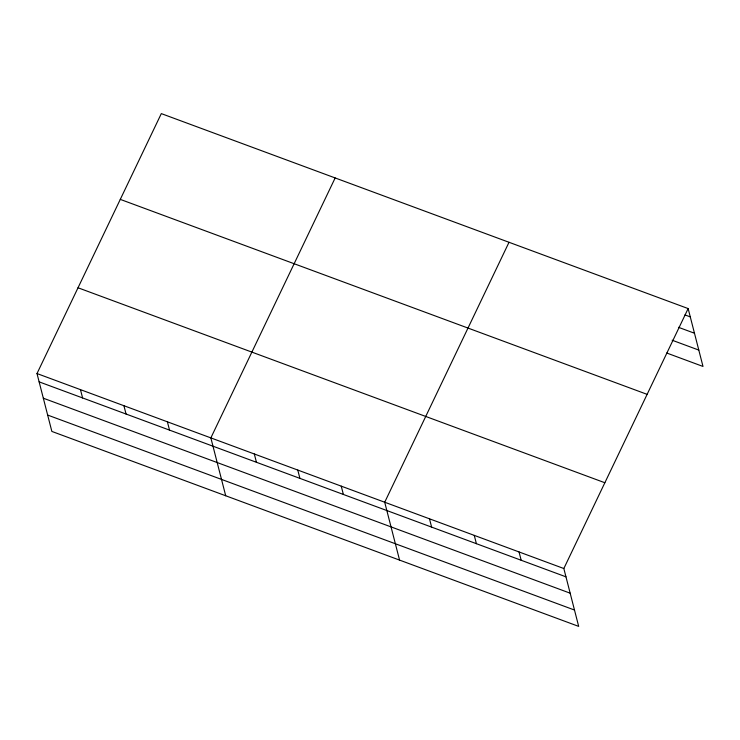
<?xml version="1.0" encoding="UTF-8"?>
<svg xmlns="http://www.w3.org/2000/svg" width="740" height="740" viewBox="0 0 740 740"><rect width="100%" height="100%" fill="white"/><g stroke="black" fill="none" stroke-linecap="round" stroke-linejoin="round"><path stroke-width="1.11" d="M688.145 308.571L563.834 568.524L578.689 626.391L51.856 431.429L37 373.552L161.311 113.608L688.145 308.571L703 366.448L666.749 353.026M335.164 177.942L210.854 437.895L225.709 495.763M509.018 242.285L384.707 502.238L399.563 560.106M684.944 314.907L690.272 316.877M678.478 327.311L694.471 333.231M672.142 340.224L698.801 350.085M120.287 199.384L647.121 394.355M78.024 287.768L604.848 482.739M37 373.552L563.834 568.524M39.127 381.858L565.961 576.83M43.336 398.213L570.161 593.184M47.656 415.066L574.49 610.038M519.045 551.948L521.182 560.254M474.266 535.381L476.403 543.687M429.487 518.805L431.624 527.111M341.242 486.152L343.379 494.45M297.776 470.067L299.913 478.364M254.32 453.981L256.447 462.287M167.388 421.809L169.525 430.116M123.922 405.724L126.059 414.03M80.466 389.638L82.593 397.944"/></g></svg>
